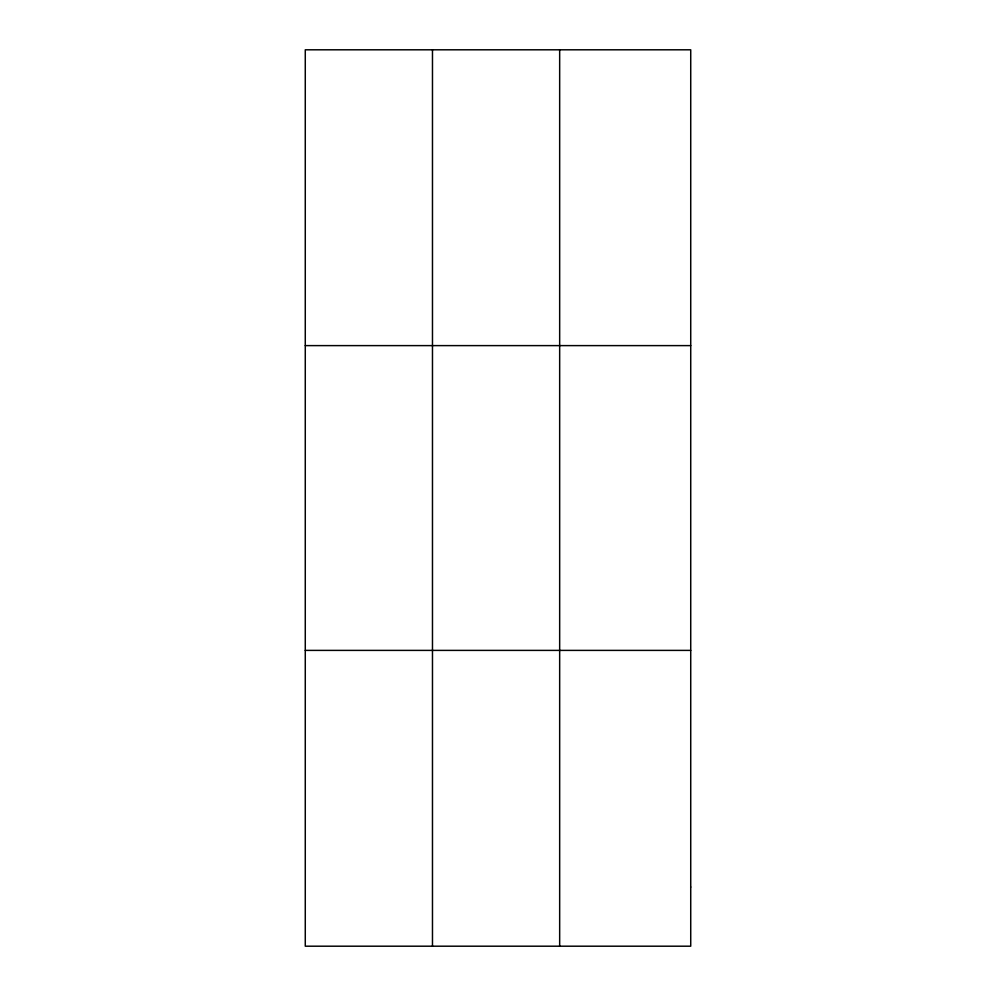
<?xml version="1.0" encoding="UTF-8"?>
<svg xmlns="http://www.w3.org/2000/svg" width="996" height="996" viewBox="0 0 996 996"><rect width="100%" height="100%" fill="white"/><g stroke="black" fill="none" stroke-linecap="round" stroke-linejoin="round"><path stroke-width="1.49" d="M432.476 49.8L432.476 946.2M559.665 49.8L559.665 946.2M305.274 345.612L690.726 345.612M305.274 650.388L690.726 650.388M690.726 887.038L690.726 946.2L305.274 946.2L305.274 49.8L690.726 49.8L690.726 887.038"/></g></svg>
